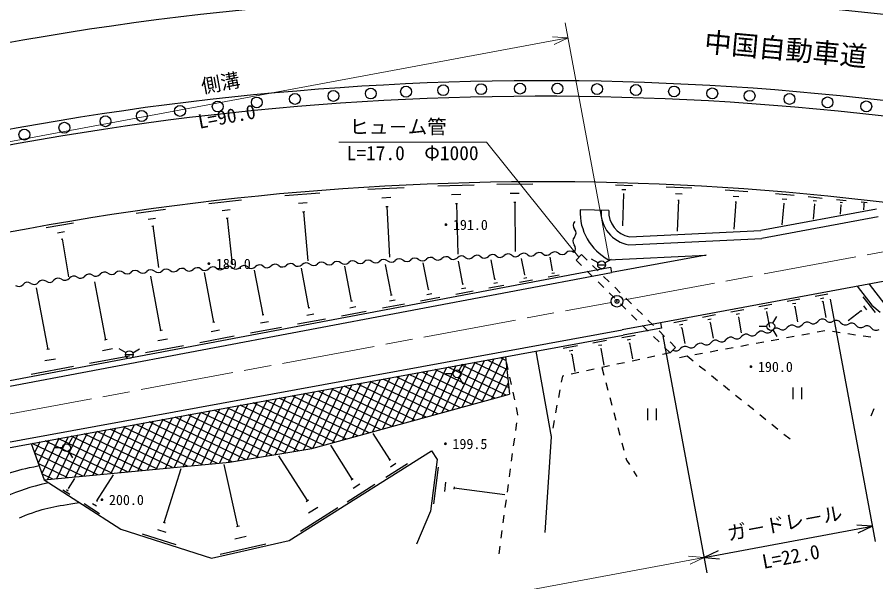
# Model space of a CAD drawing. Units: millimetres, scale not verified. Extents: x 40000 to 29818258, y -6773390 to 380000.
# Drawn here: x 99375 to 209806, y 247464 to 320095 of the extents above; entities that cross this region are included whole.
import ezdxf
from ezdxf.enums import TextEntityAlignment as Align

# ---------------------------------------------------------------- set-up
doc = ezdxf.new("R2010")
doc.units = ezdxf.units.MM
doc.header["$LTSCALE"] = 1000
doc.header["$PDMODE"] = 32
doc.header["$PDSIZE"] = 500
doc.linetypes.add('CHAIN', pattern=[18.5, 12, -1.5, 3.5, -1.5])
for name, color, linetype, lineweight in [('S-BGD', 7, 'Continuous', 25), ('S-BMK', 2, 'CHAIN', 13), ('S-BMK-SRVR', 3, 'Continuous', 25), ('S-STR-HTXT', 7, 'Continuous', 13), ('S-STR-STRC', 7, 'Continuous', 25)]:
    doc.layers.add(name, color=color, linetype=linetype, lineweight=lineweight)
doc.styles.add('@ＭＳ ゴシック', font='')
doc.styles.add('ＭＳ ゴシック', font='')
doc.styles.get('@ＭＳ ゴシック').set_extended_font_data('@MS Gothic')
doc.styles.get('ＭＳ ゴシック').set_extended_font_data('MS Gothic')

msp = doc.modelspace()

# ---------------------------------------------------------------- linework, layer by layer
at = {"layer": 'S-BGD'}
for p, q in [((329874, 308216), (182114, 280776)), ((144469, 297951), (149136, 298196)), ((153455, 298418), (158162, 298549)), ((161047, 298614), (165689, 298647)), ((176316, 298535), (178525, 298447)), ((182839, 298275), (186156, 298143)), ((133788, 297137), (138279, 297506)), ((155253, 297291), (156429, 297323)), ((162796, 297466), (163956, 297474)), ((177122, 297950), (177674, 297928)), ((177376, 297387), (177211, 293258)), ((177307, 297389), (177445, 297384)), ((184050, 297396), (184879, 297363)), ((190438, 297886), (193351, 297684)), ((191480, 297082), (192208, 297032)), ((196919, 297433), (199310, 297193)), ((124042, 296125), (128239, 296585)), ((135564, 296153), (136687, 296245)), ((146281, 296876), (147447, 296937)), ((155727, 296126), (156021, 296134)), ((155874, 296130), (156055, 289607)), ((163239, 296308), (163529, 296311)), ((163384, 296310), (163430, 289934)), ((184431, 296550), (184272, 292573)), ((184327, 296555), (184535, 296546)), ((191794, 296329), (191551, 292829)), ((191703, 296335), (191885, 296323)), ((197994, 296117), (197718, 293377)), ((197756, 296745), (198353, 296685)), ((197920, 296125), (198069, 296110)), ((201126, 297010), (202903, 296831)), ((201925, 296032), (201733, 294122)), ((201748, 296498), (202192, 296454)), ((201870, 296037), (201981, 296026)), ((204764, 296644), (206010, 296518)), ((205200, 296285), (205512, 296253)), ((205324, 295957), (205204, 294767)), ((205285, 295961), (205363, 295954)), ((207909, 296327), (208697, 296248)), ((208185, 296100), (208382, 296080)), ((114675, 294865), (118446, 295390)), ((125731, 295248), (126780, 295363)), ((136077, 295065), (136358, 295088)), ((136218, 295076), (136737, 288753)), ((146779, 295732), (147071, 295747)), ((146925, 295740), (147267, 289219)), ((175471, 295244), (171772, 295307)), ((209912, 295397), (195037, 292635)), ((208264, 295893), (208206, 295324)), ((208239, 295896), (208288, 295891)), ((116220, 294119), (117163, 294250)), ((126239, 294242), (126502, 294271)), ((126370, 294256), (127021, 288322)), ((210095, 294414), (195152, 291639)), ((103103, 293025), (106615, 293621)), ((116705, 293226), (116941, 293258)), ((116823, 293242), (117566, 287904)), ((104569, 292370), (105447, 292519)), ((105047, 291548), (105267, 291586)), ((105157, 291567), (105980, 286714)), ((178054, 290819), (195152, 291639)), ((178118, 291823), (195037, 292635)), ((171956, 289560), (171254, 288848)), ((171956, 289560), (172668, 288857)), ((175446, 288892), (187977, 289493)), ((187977, 289493), (175829, 287237)), ((147498, 284330), (146750, 288297)), ((152258, 285058), (151607, 288512)), ((156690, 285736), (156128, 288712)), ((160815, 286368), (160338, 288899)), ((164656, 286956), (164257, 289072)), ((168231, 287503), (167905, 289233)), ((171254, 288848), (171966, 288145)), ((174100, 288485), (173234, 288985)), ((174033, 288235), (175033, 288235)), ((174966, 288485), (175832, 288985)), ((87260, 271247), (175701, 287925)), ((87387, 270558), (175829, 287237)), ((124659, 280835), (123446, 287266)), ((130995, 281804), (129911, 287552)), ((136894, 282707), (135930, 287819)), ((142386, 283548), (141534, 288067)), ((168475, 287183), (168121, 287116)), ((168276, 287511), (168187, 287494)), ((172677, 287443), (173389, 286741)), ((173380, 288155), (174092, 287453)), ((175701, 287925), (175829, 287237)), ((110768, 278599), (109365, 286042)), ((117863, 279786), (116544, 286782)), ((160875, 286379), (160755, 286357)), ((165642, 286282), (163983, 285969)), ((164941, 286580), (164527, 286502)), ((164708, 286965), (164604, 286946)), ((169072, 286929), (167658, 286663)), ((174101, 286039), (174813, 285336)), ((174803, 286751), (175515, 286048)), ((103369, 277360), (101878, 285270)), ((152337, 285073), (152180, 285044)), ((157069, 285237), (156518, 285133)), ((156758, 285750), (156621, 285723)), ((161958, 285588), (160035, 285225)), ((161146, 285932), (160665, 285842)), ((176227, 285346), (176939, 284644)), ((207413, 285474), (209279, 283071)), ((210992, 283137), (208979, 285765)), ((147587, 284347), (147410, 284313)), ((153750, 284040), (151240, 283566)), ((152690, 284490), (152063, 284372)), ((158001, 284841), (155794, 284425)), ((175525, 284634), (176237, 283932)), ((177651, 283941), (178363, 283239)), ((198399, 283546), (200042, 283851)), ((202005, 284215), (203634, 284518)), ((202691, 283921), (203099, 283997)), ((208149, 284119), (209721, 282095)), ((137005, 282728), (136783, 282686)), ((142935, 282826), (142138, 282675)), ((142485, 283566), (142286, 283529)), ((149185, 283179), (146347, 282644)), ((147987, 283688), (147278, 283554)), ((176949, 283229), (177661, 282527)), ((194779, 282873), (196436, 283181)), ((199091, 283249), (199502, 283326)), ((199322, 282867), (199424, 282886)), ((199373, 282877), (199738, 280911)), ((202920, 283543), (203022, 283562)), ((202971, 283552), (203362, 281445)), ((208232, 282967), (208625, 282461)), ((209279, 283071), (210346, 282144)), ((131119, 281828), (130871, 281781)), ((137508, 281900), (136617, 281732)), ((144280, 282254), (141092, 281653)), ((178372, 281825), (179084, 281123)), ((179075, 282537), (179787, 281834)), ((187499, 281521), (189183, 281834)), ((191146, 282199), (192816, 282509)), ((191850, 281897), (192267, 281975)), ((195477, 282575), (195892, 282652)), ((195710, 282189), (195813, 282209)), ((195761, 282199), (196130, 280212)), ((196559, 280744), (197059, 281610)), ((207923, 282321), (206250, 281021)), ((207874, 282384), (207972, 282257)), ((124797, 280861), (124521, 280809)), ((131679, 280905), (130686, 280718)), ((139013, 281261), (135448, 280588)), ((182114, 280776), (177198, 279863)), ((180499, 281132), (181210, 280430)), ((182114, 280776), (182242, 280088)), ((183838, 280841), (185536, 281157)), ((184553, 280535), (184978, 280614)), ((188208, 281218), (188629, 281296)), ((188445, 280826), (188550, 280845)), ((188497, 280836), (188874, 278808)), ((192084, 281509), (192188, 281528)), ((192136, 281519), (192509, 279511)), ((88666, 263676), (177198, 279863)), ((118015, 279815), (117712, 279758)), ((125417, 279837), (124316, 279630)), ((133355, 280194), (129385, 279445)), ((182242, 280088), (177325, 279174)), ((179796, 280420), (180508, 279718)), ((181922, 279728), (182634, 279025)), ((184791, 280140), (184897, 280160)), ((184844, 280150), (185225, 278101)), ((195809, 280311), (194809, 280311)), ((196559, 279878), (197059, 279011)), ((200299, 279239), (201282, 279421)), ((202266, 279602), (203249, 279783)), ((204237, 279697), (205226, 279549)), ((206215, 279401), (207204, 279253)), ((88792, 262988), (177325, 279174)), ((110929, 278629), (110607, 278568)), ((118699, 278687), (117485, 278458)), ((127277, 279048), (122872, 278217)), ((173391, 278207), (175167, 278534)), ((177121, 278893), (178842, 279209)), ((177845, 278581), (178275, 278660)), ((181220, 279016), (181932, 278313)), ((183346, 278323), (184058, 277621)), ((194398, 278152), (195382, 278333)), ((196365, 278514), (197349, 278696)), ((198332, 278877), (199315, 279058)), ((208193, 279106), (209182, 278958)), ((103540, 277392), (103199, 277328)), ((111654, 277434), (110368, 277191)), ((113374, 276939), (112508, 277439)), ((114240, 276939), (115106, 277439)), ((120749, 277816), (115893, 276901)), ((169606, 277512), (171438, 277848)), ((170377, 277180), (170835, 277264)), ((174139, 277886), (174583, 277967)), ((174387, 277472), (174498, 277493)), ((174442, 277483), (174836, 275337)), ((178086, 278180), (178193, 278200)), ((178139, 278190), (178518, 276127)), ((182644, 277611), (183356, 276909)), ((184058, 277621), (183356, 276909)), ((188498, 277064), (189481, 277246)), ((190465, 277427), (191448, 277608)), ((192431, 277789), (193415, 277971)), ((104307, 276126), (102945, 275870)), ((113826, 276511), (108680, 275541)), ((113307, 276689), (114307, 276689)), ((160662, 276128), (157842, 270259)), ((161879, 276350), (159120, 270610)), ((162227, 275942), (161516, 276284)), ((162179, 276405), (162672, 271585)), ((166097, 277122), (168046, 266100)), ((170633, 276754), (170747, 276775)), ((170690, 276764), (171099, 274535)), ((181400, 276489), (180422, 276280)), ((183356, 276909), (182378, 276699)), ((184564, 276339), (185547, 276520)), ((185547, 276520), (186325, 275892)), ((186531, 276702), (187514, 276883)), ((106607, 275150), (101159, 274122)), ((154581, 275016), (151452, 268505)), ((155797, 275238), (152730, 268856)), ((157013, 275461), (154008, 269206)), ((162282, 271478), (154826, 275061)), ((158230, 275683), (155286, 269557)), ((156204, 274656), (156704, 275522)), ((162584, 272442), (156498, 275367)), ((159446, 275905), (156564, 269908)), ((162465, 273609), (158171, 275672)), ((162346, 274776), (159843, 275978)), ((162527, 274782), (162318, 275760)), ((175534, 275231), (174556, 275021)), ((174556, 275021), (174815, 274055)), ((177489, 275650), (176511, 275441)), ((179445, 276070), (178467, 275860)), ((187103, 275264), (187881, 274636)), ((148499, 273904), (145062, 266750)), ((149715, 274126), (146340, 267101)), ((150932, 274349), (147618, 267452)), ((152148, 274571), (148896, 267803)), ((157874, 270268), (149808, 274143)), ((153364, 274794), (150174, 268154)), ((159343, 270671), (151481, 274449)), ((160813, 271075), (153153, 274755)), ((155454, 274223), (154454, 274223)), ((162326, 274972), (160398, 270961)), ((169493, 273935), (169344, 273126)), ((169667, 273972), (169493, 273935)), ((171623, 274392), (170645, 274182)), ((173578, 274811), (172600, 274602)), ((188660, 274008), (189438, 273379)), ((142418, 272792), (138671, 264996)), ((143634, 273015), (139949, 265347)), ((144850, 273237), (141227, 265698)), ((146066, 273459), (142505, 266048)), ((151996, 268654), (143118, 272920)), ((147283, 273682), (143784, 266399)), ((153466, 269058), (144791, 273226)), ((154935, 269461), (146463, 273532)), ((156405, 269864), (148136, 273838)), ((156204, 273790), (156704, 272924)), ((162520, 273068), (161676, 271312)), ((162945, 272826), (162736, 273804)), ((175074, 273089), (175333, 272124)), ((136336, 271680), (132563, 263829)), ((137552, 271903), (133769, 264029)), ((138769, 272125), (134974, 264229)), ((139985, 272347), (136180, 264429)), ((146119, 267041), (136428, 271697)), ((141201, 272570), (137393, 264645)), ((147588, 267444), (138101, 272003)), ((149058, 267847), (139773, 272309)), ((150527, 268251), (141446, 272614)), ((163364, 270870), (163154, 271848)), ((169162, 272143), (168981, 271160)), ((190216, 272751), (190994, 272123)), ((199143, 272446), (199143, 270946)), ((200268, 272446), (200268, 270946)), ((130254, 270568), (126540, 262839)), ((131471, 270791), (127741, 263029)), ((132687, 271013), (128947, 263229)), ((133903, 271235), (130152, 263429)), ((135120, 271458), (131358, 263629)), ((141711, 265830), (131411, 270780)), ((143180, 266234), (133083, 271085)), ((144650, 266637), (134756, 271391)), ((137259, 264608), (162672, 271585)), ((175592, 271158), (175851, 270192)), ((191772, 271495), (192550, 270867)), ((124173, 269456), (120725, 262281)), ((125389, 269679), (121888, 262393)), ((126605, 269901), (123051, 262504)), ((127822, 270124), (124214, 262616)), ((135594, 264332), (124721, 269557)), ((129038, 270346), (125377, 262727)), ((137303, 264620), (126393, 269862)), ((138772, 265023), (128066, 270168)), ((140242, 265427), (129738, 270474)), ((163772, 268960), (163573, 269893)), ((168799, 270176), (168617, 269193)), ((180448, 269751), (180448, 268251)), ((181573, 269751), (181573, 268251)), ((193328, 270238), (194106, 269610)), ((209538, 269706), (209184, 268771)), ((119308, 268567), (116073, 261835)), ((120524, 268789), (117236, 261946)), ((121740, 269012), (118399, 262058)), ((122957, 269234), (119562, 262170)), ((130445, 263477), (119703, 268639)), ((132162, 263762), (121376, 268945)), ((133878, 264047), (123048, 269251)), ((163766, 268914), (163772, 268960)), ((176110, 269226), (176369, 268260)), ((194884, 268982), (195662, 268354)), ((113226, 267455), (110257, 261277)), ((114442, 267677), (111420, 261389)), ((115659, 267900), (112584, 261500)), ((123204, 262519), (113013, 267416)), ((116875, 268122), (113747, 261612)), ((125129, 262704), (114686, 267722)), ((118091, 268344), (114910, 261723)), ((127013, 262908), (116358, 268028)), ((128729, 263193), (118031, 268333)), ((163497, 266932), (163632, 267923)), ((168436, 268210), (168254, 267226)), ((176629, 267294), (176888, 266328)), ((196440, 267725), (197218, 267097)), ((107144, 266343), (104442, 260719)), ((108361, 266565), (105605, 260831)), ((115506, 261780), (106323, 266193)), ((109577, 266788), (106768, 260942)), ((110793, 267010), (107931, 261054)), ((117430, 261965), (107996, 266499)), ((112010, 267233), (109094, 261165)), ((119355, 262150), (109668, 266804)), ((121280, 262334), (111341, 267110)), ((147289, 263189), (145176, 266533)), ((168072, 266243), (168046, 266100)), ((197996, 266469), (198774, 265841)), ((101190, 265254), (102836, 260565)), ((109732, 261227), (101306, 265275)), ((102279, 265453), (101610, 264060)), ((103495, 265676), (102078, 262725)), ((104712, 265898), (102546, 261391)), ((111656, 261411), (102978, 265581)), ((105928, 266121), (103279, 260608)), ((113581, 261596), (104651, 265887)), ((105974, 265146), (106474, 266012)), ((163229, 264950), (163363, 265941)), ((168046, 266100), (167222, 253789)), ((177147, 265363), (177406, 264397)), ((107807, 261042), (101626, 264012)), ((105224, 264713), (104224, 264713)), ((105974, 264280), (106474, 263414)), ((126678, 262852), (137259, 264608)), ((134362, 252770), (152663, 264334)), ((142456, 260665), (139698, 265030)), ((152663, 264334), (153408, 263207)), ((162960, 262969), (163094, 263959)), ((102836, 260565), (126678, 262852)), ((136695, 257905), (133047, 263679)), ((147201, 263134), (147376, 263245)), ((153408, 263207), (152537, 256543)), ((177665, 263431), (177756, 263093)), ((177756, 263093), (178107, 262546)), ((105882, 260857), (102095, 262677)), ((118287, 255097), (120486, 262027)), ((127765, 254617), (125985, 262537)), ((146774, 260909), (149569, 262675)), ((147381, 262270), (148080, 262711)), ((153528, 262192), (152913, 257492)), ((162691, 260987), (162825, 261978)), ((103958, 260673), (102563, 261343)), ((105983, 259472), (106803, 260748)), ((109628, 257896), (111768, 261225)), ((142345, 260595), (142567, 260735)), ((178648, 261705), (179088, 261020)), ((102836, 260565), (112693, 254230)), ((141802, 257767), (145354, 260011)), ((142573, 259497), (143461, 260058)), ((154472, 260276), (154319, 259101)), ((155590, 259682), (155551, 259388)), ((155571, 259535), (162114, 258680)), ((162422, 259005), (162556, 259996)), ((105247, 259312), (106143, 258736)), ((105727, 259320), (105951, 259176)), ((105955, 259490), (106011, 259454)), ((108002, 257542), (109982, 256269)), ((109063, 257560), (109558, 257241)), ((109567, 257935), (109690, 257856)), ((136545, 257810), (136846, 258000)), ((162153, 257023), (162288, 258014)), ((135810, 253981), (140620, 257020)), ((136854, 256323), (138056, 257082)), ((152537, 256543), (150751, 252318)), ((118152, 255139), (118422, 255054)), ((161884, 255041), (162019, 256032)), ((112693, 254230), (124370, 250524)), ((117403, 254187), (118484, 253844)), ((127582, 254576), (127948, 254658)), ((161615, 253059), (161750, 254050)), ((115439, 253621), (119763, 252249)), ((127362, 252990), (128825, 253318)), ((124370, 250524), (134362, 252770)), ((125497, 251034), (131348, 252349)), ((161347, 251077), (161481, 252068))]:
    msp.add_line(p, q, dxfattribs=at)
for centre, radius in [((159041, 310836), 700), ((164042, 310908), 700), ((168849, 310914), 700), ((173959, 310853), 700), ((178959, 310727), 700), ((140051, 309960), 700), ((144855, 310272), 700), ((149388, 310511), 700), ((154169, 310703), 700), ((183856, 310539), 700), ((188769, 310287), 700), ((193573, 309978), 700), ((125173, 308601), 700), ((130193, 309126), 700), ((135095, 309573), 700), ((198705, 309579), 700), ((203596, 309134), 700), ((208580, 308614), 700), ((120318, 308029), 700), ((110731, 306710), 700), ((115401, 307384), 700), ((105445, 305876), 700), ((100306, 304991), 700), ((174533, 288235), 500), ((196309, 280311), 500), ((113807, 276689), 500), ((155954, 274223), 500), ((105724, 264713), 500)]:
    msp.add_circle(centre, radius, dxfattribs=at)
for centre, radius, start, end in [((166935, -66488), 389407, 77.39114, 104.562), ((166935, -66488), 378407, 77.39212, 104.562), ((166935, -66488), 376407, 77.39231, 104.58351), ((166935, -66488), 365407, 77.39335, 104.70604), ((178739, 295038), 6972, 177.78399, 241.82351), ((178739, 295038), 4274, 177.00325, 260.78369), ((178739, 295038), 3274, 176.38679, 259.07079), ((171607, 293301), 725, 134.76542, 221.97106), ((170529, 292331), 725, 314.76542, 41.97106), ((171550, 291302), 725, 134.76542, 221.97106), ((170472, 290332), 725, 314.76542, 41.97106), ((156520, 288652), 725, 48.93034, 136.13598), ((158518, 288740), 725, 48.93034, 136.13598), ((159471, 289834), 725, 228.93034, 316.13598), ((160516, 288829), 725, 48.93034, 136.13598), ((161469, 289922), 725, 228.93034, 316.13598), ((162514, 288917), 725, 48.93034, 136.13598), ((163467, 290010), 725, 228.93034, 316.13598), ((164512, 289006), 725, 48.93034, 136.13598), ((165465, 290099), 725, 228.93034, 316.13598), ((166510, 289094), 725, 48.93034, 136.13598), ((167463, 290187), 725, 228.93034, 316.13598), ((168508, 289182), 725, 48.93034, 136.13598), ((169461, 290276), 725, 228.93034, 316.13598), ((170506, 289271), 725, 48.93034, 136.13598), ((130545, 287503), 725, 48.93034, 136.13598), ((132544, 287591), 725, 48.93034, 136.13598), ((134542, 287680), 725, 48.93034, 136.13598), ((135494, 288773), 725, 228.93034, 316.13598), ((136540, 287768), 725, 48.93034, 136.13598), ((137492, 288861), 725, 228.93034, 316.13598), ((138538, 287857), 725, 48.93034, 136.13598), ((139490, 288950), 725, 228.93034, 316.13598), ((140536, 287945), 725, 48.93034, 136.13598), ((141488, 289038), 725, 228.93034, 316.13598), ((142534, 288033), 725, 48.93034, 136.13598), ((143486, 289126), 725, 228.93034, 316.13598), ((144532, 288122), 725, 48.93034, 136.13598), ((145484, 289215), 725, 228.93034, 316.13598), ((146530, 288210), 725, 48.93034, 136.13598), ((147482, 289303), 725, 228.93034, 316.13598), ((148528, 288299), 725, 48.93034, 136.13598), ((149480, 289392), 725, 228.93034, 316.13598), ((150526, 288387), 725, 48.93034, 136.13598), ((151479, 289480), 725, 228.93034, 316.13598), ((152524, 288475), 725, 48.93034, 136.13598), ((153477, 289568), 725, 228.93034, 316.13598), ((154522, 288564), 725, 48.93034, 136.13598), ((155475, 289657), 725, 228.93034, 316.13598), ((157473, 289745), 725, 228.93034, 316.13598), ((110614, 286580), 725, 53.91039, 141.11602), ((111518, 287712), 725, 228.93034, 316.13598), ((112563, 286707), 725, 48.93034, 136.13598), ((113516, 287801), 725, 228.93034, 316.13598), ((114561, 286796), 725, 48.93034, 136.13598), ((115514, 287889), 725, 228.93034, 316.13598), ((116559, 286884), 725, 48.93034, 136.13598), ((117512, 287977), 725, 228.93034, 316.13598), ((118557, 286973), 725, 48.93034, 136.13598), ((119510, 288066), 725, 228.93034, 316.13598), ((120555, 287061), 725, 48.93034, 136.13598), ((121508, 288154), 725, 228.93034, 316.13598), ((122553, 287149), 725, 48.93034, 136.13598), ((123506, 288243), 725, 228.93034, 316.13598), ((124551, 287238), 725, 48.93034, 136.13598), ((125504, 288331), 725, 228.93034, 316.13598), ((126549, 287326), 725, 48.93034, 136.13598), ((127502, 288419), 725, 228.93034, 316.13598), ((128547, 287415), 725, 48.93034, 136.13598), ((129500, 288508), 725, 228.93034, 316.13598), ((131498, 288596), 725, 228.93034, 316.13598), ((133496, 288685), 725, 228.93034, 316.13598), ((102683, 285534), 725, 53.91039, 141.11602), ((103537, 286705), 725, 233.91039, 321.11602), ((104666, 285795), 725, 53.91039, 141.11602), ((105520, 286967), 725, 233.91039, 321.11602), ((106649, 286057), 725, 53.91039, 141.11602), ((107503, 287228), 725, 233.91039, 321.11602), ((108631, 286318), 725, 53.91039, 141.11602), ((109486, 287490), 725, 233.91039, 321.11602), ((99571, 286182), 725, 233.91039, 321.11602), ((100700, 285272), 725, 53.91039, 141.11602), ((101554, 286444), 725, 233.91039, 321.11602), ((199791, 280984), 725, 237.59611, 324.80175), ((200976, 280149), 725, 57.59611, 144.80175), ((201753, 281373), 725, 237.59611, 324.80175), ((202938, 280537), 725, 57.59611, 144.80175), ((203910, 281578), 725, 216.31854, 303.52418), ((204711, 280370), 725, 36.31854, 123.52418), ((205879, 281228), 725, 216.31854, 303.52418), ((206680, 280020), 725, 36.31854, 123.52418), ((193905, 279819), 725, 237.59611, 324.80175), ((195090, 278983), 725, 57.59611, 144.80175), ((195867, 280207), 725, 237.59611, 324.80175), ((197052, 279372), 725, 57.59611, 144.80175), ((197829, 280596), 725, 237.59611, 324.80175), ((199014, 279760), 725, 57.59611, 144.80175), ((207848, 280878), 725, 216.31854, 303.52418), ((208649, 279670), 725, 36.31854, 123.52418), ((209818, 280528), 725, 216.31854, 303.52418), ((189204, 277818), 725, 57.59611, 144.80175), ((189981, 279042), 725, 237.59611, 324.80175), ((191166, 278206), 725, 57.59611, 144.80175), ((191943, 279431), 725, 237.59611, 324.80175), ((193128, 278595), 725, 57.59611, 144.80175), ((184095, 277877), 725, 237.59611, 324.80175), ((185280, 277041), 725, 57.59611, 144.80175), ((186057, 278265), 725, 237.59611, 324.80175), ((187242, 277430), 725, 57.59611, 144.80175), ((188019, 278654), 725, 237.59611, 324.80175)]:
    msp.add_arc(centre, radius, start, end, dxfattribs=at)
for points, knots in [([(97957, 261346), (98014, 261363), (98071, 261381), (98128, 261399), (99690, 261881), (100272, 262018), (102190, 262406)], [0, 0, 0, 0, 1, 1, 1, 2, 2, 2, 2]), ([(103385, 260212), (100767, 259538), (99877, 259303), (97771, 258355), (95600, 257377), (94488, 256600), (92519, 255261), (89909, 253488), (89067, 252623), (86332, 250067)], [0, 0, 0, 0, 1, 1, 1, 2, 2, 2, 3, 3, 3, 3]), ([(99689, 255712), (99933, 255814), (100188, 255916), (100456, 256020), (103046, 257022), (104212, 257184), (107376, 257647)], [0, 0, 0, 0, 1, 1, 1, 2, 2, 2, 2])]:
    msp.add_open_spline(points, degree=3, knots=knots, dxfattribs=at)
at = {"layer": 'S-BMK'}
for p, q in [((177251, 283687), (274095, 301671)), ((78932, 265428), (175776, 283413))]:
    msp.add_line(p, q, dxfattribs=at)
at = {"layer": 'S-BMK-SRVR'}
msp.add_circle((176514, 283550), 750, dxfattribs=at)
msp.add_point((176514, 283550), dxfattribs=at)
at = {"layer": 'S-STR-HTXT'}
for p, q in [((175519, 288908), (169858, 319387)), ((170224, 317421), (81736, 300988)), ((170224, 317421), (168230, 317577)), ((168419, 316559), (170224, 317421)), ((140736, 304032), (159736, 304032)), ((159736, 304032), (171605, 289204)), ((187720, 250592), (185726, 250748)), ((84485, 231420), (187720, 250592)), ((185915, 249730), (187720, 250592))]:
    msp.add_line(p, q, dxfattribs=at)
at = {"layer": 'S-STR-STRC'}
for p, q in [((203927, 283809), (209715, 252642)), ((182425, 279104), (188085, 248625)), ((187720, 250592), (209350, 254609)), ((209350, 254609), (207356, 254765)), ((207545, 253747), (209350, 254609)), ((189524, 251453), (187720, 250592)), ((187720, 250592), (189713, 250436))]:
    msp.add_line(p, q, dxfattribs=at)

# ---------------------------------------------------------------- texts
at = {"layer": 'S-BGD', "style": 'ＭＳ ゴシック'}
msp.add_text('中国自動車道', height=2566, rotation=354.732, dxfattribs=at).set_placement((187772, 316943), align=Align.MIDDLE_LEFT)
for s, p in [('・191.0', (153617, 293385)), ('・189.0', (123130, 288368)), ('・190.0', (192844, 275120)), ('・199.5', (153555, 265202)), ('・200.0', (109379, 258003))]:
    msp.add_text(s, height=1320, dxfattribs=at).set_placement(p, align=Align.MIDDLE_LEFT)
at = {"layer": 'S-STR-HTXT', "style": 'ＭＳ ゴシック'}
msp.add_text('側溝', height=1833, rotation=10.52, dxfattribs=at).set_placement((125797, 310188), align=Align.BOTTOM_CENTER)
at = {"layer": 'S-STR-HTXT', "style": '@ＭＳ ゴシック'}
msp.add_text('L=90.0', height=1833, rotation=10.52, dxfattribs=at).set_placement((126163, 308221), align=Align.TOP_CENTER)
at = {"layer": 'S-STR-HTXT', "style": 'ＭＳ ゴシック'}
msp.add_text('ヒュ－ム管', height=1833, dxfattribs=at).set_placement((142111, 304532), align=Align.BOTTOM_LEFT)
msp.add_text('L=17.0\u3000Φ1000', height=1833, dxfattribs=at).set_placement((150236, 303532), align=Align.TOP_CENTER)
at = {"layer": 'S-STR-STRC', "style": 'ＭＳ ゴシック'}
msp.add_text('ガ－ドレ－ル', height=1833, rotation=10.52, dxfattribs=at).set_placement((198352, 253583), align=Align.BOTTOM_CENTER)
at = {"layer": 'S-STR-STRC', "style": '@ＭＳ ゴシック'}
msp.add_text('L=22.0', height=1833, rotation=10.52, dxfattribs=at).set_placement((198717, 251617), align=Align.TOP_CENTER)

doc.saveas('drawing.dxf')
